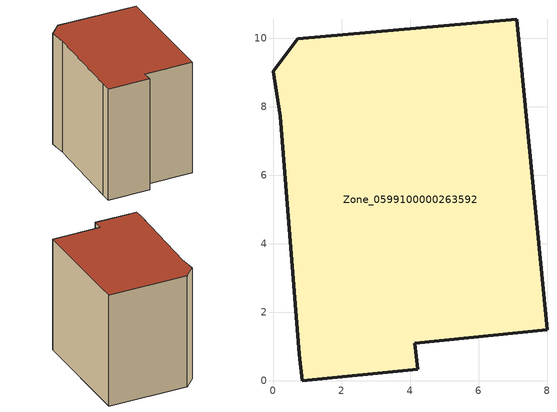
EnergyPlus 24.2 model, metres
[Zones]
Zone_0599100000263592
 floor ground (C_G): 0,9.04 0.72,9.98 7.11,10.56 8,1.49 4.14,1.1 4.23,0.33 0.85,0 0.77,0.78 0.21,7.73 z0
 wall outside (C_F): 0.77,0.78 0.85,0 4.23,0.33 4.14,1.1 8,1.49 7.11,10.56 0.72,9.98 0,9.04 0.21,7.73 0.77,0.78 z0:9.38
 roof outside (C_R): 0.72,9.98 0,9.04 0.21,7.73 0.77,0.78 0.85,0 4.23,0.33 4.14,1.1 8,1.49 7.11,10.56 z9.38
[BUILDING]
Pand.0599100000263592: North Axis=0; Terrain=City; Loads Convergence Tolerance Value=0.04; Temperature Convergence Tolerance Value=0.4; Solar Distribution=FullExterior; Maximum Number of Warmup Days=25; Minimum Number of Warmup Days=1
[Site:Location]
Rotterdam.The.Hague.AP_ZH_NLD Design_Conditions: Latitude=51.96; Longitude=4.45; Time Zone=1; Elevation=-4.5
[SITE:GROUNDTEMPERATURE:BUILDINGSURFACE]
18, 18, 18, 18, 18, 18, 18, 18, 18, 18, 18, 18
[MATERIAL] Thermal Absorptance=0.9; Solar Absorptance=0.7; Visible Absorptance=0.7
Name | Roughness | Thickness | Conductivity | Density | Specific Heat
G.TI.1946 | MediumSmooth | 0.15 | 1 | 540 | 1210
F.TI.1946 | Rough | 0.3 | 0.857143 | 1920 | 840
R.TI.1946 | MediumRough | 0.2 | 0.1 | 1500 | 1000
[CONSTRUCTION]
C_G: G.TI.1946
C_F: F.TI.1946
C_R: R.TI.1946
[ZONE]
Zone_0599100000263592: Type=1; Multiplier=1; Ceiling Height=Autocalculate; Volume=Autocalculate; Floor Area=autocalculate; Part of Total Floor Area=Yes
[ZONEINFILTRATION:DESIGNFLOWRATE]
Infil_Zone_0599100000263592: Zone or ZoneList or Space or SpaceList=Zone_0599100000263592; Schedule=AlwaysOn; Design Flow Rate Calculation Method=Flow/Area; Flow Rate per Floor Area=0.003; Constant Term Coefficient=1; Temperature Term Coefficient=0; Velocity Term Coefficient=0; Velocity Squared Term Coefficient=0
[HVACTEMPLATE:ZONE:IDEALLOADSAIRSYSTEM]
Zone_0599100000263592: Maximum Heating Supply Air Temperature=50; Minimum Cooling Supply Air Temperature=13; Maximum Heating Supply Air Humidity Ratio=0.0156; Minimum Cooling Supply Air Humidity Ratio=0.0077; Heating Limit=NoLimit; Cooling Limit=NoLimit; Dehumidification Control Type=ConstantSensibleHeatRatio; Cooling Sensible Heat Ratio=0.7; Dehumidification Setpoint=60; Humidification Control Type=None; Humidification Setpoint=30; Outdoor Air Method=None; Outdoor Air Flow Rate per Person=0.00944; Outdoor Air Flow Rate per Zone Floor Area=0; Outdoor Air Flow Rate per Zone=0; Demand Controlled Ventilation Type=None; Outdoor Air Economizer Type=NoEconomizer; Heat Recovery Type=None; Sensible Heat Recovery Effectiveness=0.7; Latent Heat Recovery Effectiveness=0.65
[ZONECONTROL:THERMOSTAT]
ThermostatControl_Zone_0599100000263592: Zone or ZoneList=Zone_0599100000263592; Control Type Schedule=DualSetpointControlType; Control 1=Thermostat_Zone_0599100000263592; Temperature Difference Between Cutout And Setpoint=0
[THERMOSTATSETPOINT:DUALSETPOINT]
Thermostat_Zone_0599100000263592: Heating Setpoint Temperature Schedule=HeatingSetpoint_Zone_0599100000263592; Cooling Setpoint Temperature Schedule=CoolingSetpoint_Zone_0599100000263592
[SCHEDULE:COMPACT]
HeatingSetpoint_Zone_0599100000263592: Through: 12/31, For: AllDays, Until: 24:00, 21
CoolingSetpoint_Zone_0599100000263592: Through: 12/31, For: AllDays, Until: 24:00, 24
DualSetpointControlType: Through: 12/31, For: AllDays, Until: 24:00, 4
AlwaysOn: Through: 12/31, For: AllDays, Until: 24:00, 1
